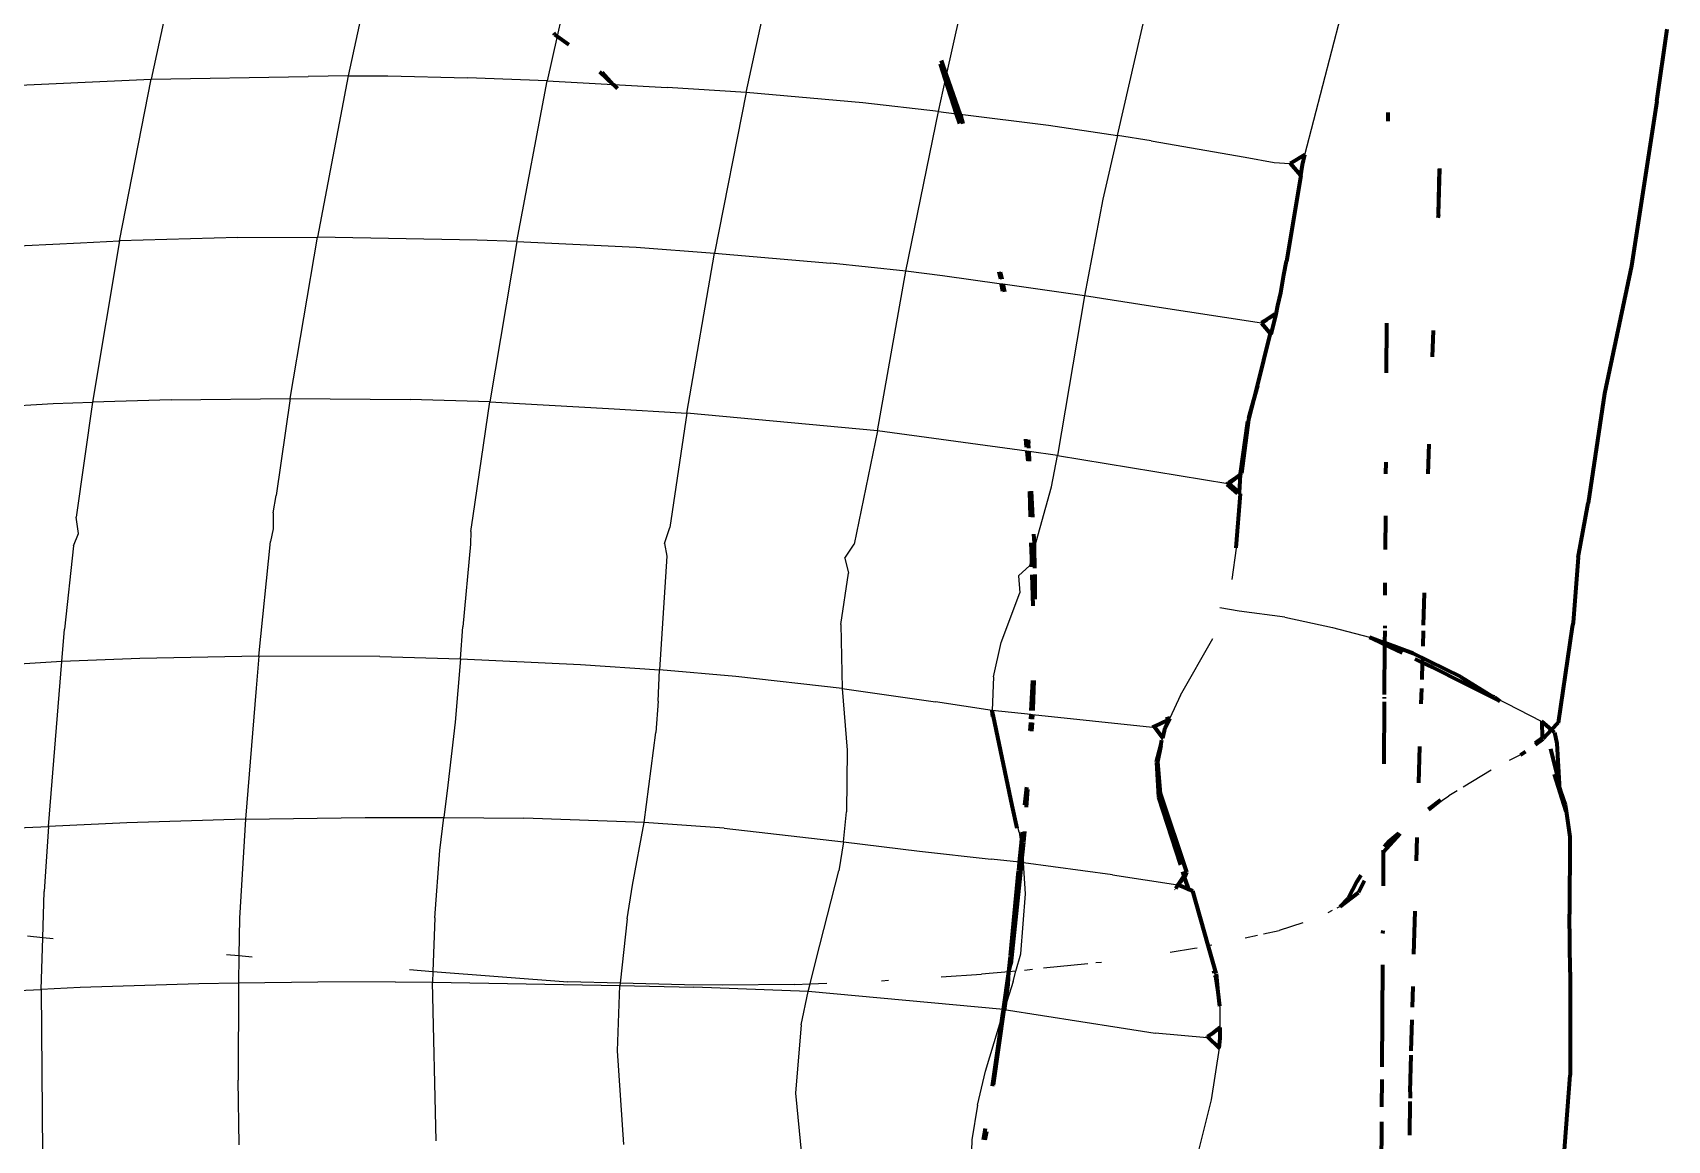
# Model space of a CAD drawing. Header units: millimetres. Extents: x 4307 to 31003, y 2809 to 20009.
# Drawn here: x 7376.8 to 7487.7, y 7338.3 to 7413.5 of the extents above; entities that cross this region are included whole.
import ezdxf

# ---------------------------------------------------------------- set-up
doc = ezdxf.new("R2010")
doc.units = ezdxf.units.MM
doc.layers.add('ProfileEdges', color=7, linetype='Continuous')

msp = doc.modelspace()

# ---------------------------------------------------------------- linework, layer by layer
for p, q in [((7387.24, 7421.19), (7384.87, 7410.31)), ((7400.25, 7419.77), (7398.23, 7410.52)), ((7425.23, 7409.4), (7426.65, 7415.91)), ((7412.71, 7414.52), (7412.42, 7413.22)), ((7438.83, 7410.57), (7439.72, 7414.63)), ((7450.42, 7406.47), (7452.42, 7415.13)), ((7463.13, 7405.17), (7465.58, 7414.58)), ((7412.42, 7413.22), (7411.75, 7410.18)), ((7374.34, 7409.82), (7384.87, 7410.31)), ((7382.74, 7399.33), (7384.87, 7410.31)), ((7384.87, 7410.31), (7395.53, 7410.48)), ((7398.23, 7410.52), (7395.53, 7410.48)), ((7398.23, 7410.52), (7396.15, 7399.59)), ((7398.23, 7410.52), (7400.94, 7410.53)), ((7400.94, 7410.53), (7406.34, 7410.39)), ((7411.75, 7410.18), (7406.34, 7410.39)), ((7409.69, 7399.29), (7411.75, 7410.18)), ((7411.75, 7410.18), (7416.21, 7409.94)), ((7416.25, 7409.94), (7419.87, 7409.74)), ((7438.29, 7408.11), (7438.77, 7410.28)), ((7438.77, 7410.28), (7438.83, 7410.57)), ((7425.23, 7409.4), (7419.87, 7409.74)), ((7425.23, 7409.4), (7423.09, 7398.49)), ((7433.15, 7408.69), (7425.23, 7409.4)), ((7438.29, 7408.11), (7433.15, 7408.69)), ((7436.07, 7397.27), (7438.29, 7408.11)), ((7438.29, 7408.11), (7439.5, 7407.96)), ((7439.5, 7407.96), (7439.76, 7407.93)), ((7439.76, 7407.93), (7445.74, 7407.17)), ((7445.74, 7407.17), (7450.42, 7406.47)), ((7450.42, 7406.47), (7449.44, 7402.15)), ((7452.7, 7406.12), (7450.42, 7406.47)), ((7452.7, 7406.12), (7459.08, 7405.02)), ((7459.08, 7405.02), (7461.05, 7404.64)), ((7461.05, 7404.64), (7462.12, 7404.59)), ((7449.44, 7402.15), (7448.18, 7395.61)), ((7369.6, 7398.69), (7380.08, 7399.19)), ((7380.08, 7399.19), (7382.74, 7399.33)), ((7382.74, 7399.33), (7380.89, 7388.39)), ((7390.76, 7399.55), (7382.74, 7399.33)), ((7390.76, 7399.55), (7396.15, 7399.59)), ((7394.3, 7388.65), (7396.15, 7399.59)), ((7406.98, 7399.39), (7396.15, 7399.59)), ((7409.69, 7399.29), (7406.98, 7399.39)), ((7409.69, 7399.29), (7407.85, 7388.42)), ((7409.69, 7399.29), (7417.78, 7398.9)), ((7417.78, 7398.9), (7423.09, 7398.49)), ((7421.21, 7387.64), (7423.09, 7398.49)), ((7423.09, 7398.49), (7430.95, 7397.81)), ((7436.07, 7397.27), (7430.95, 7397.81)), ((7434.14, 7386.45), (7436.07, 7397.27)), ((7438.56, 7396.96), (7436.07, 7397.27)), ((7442.56, 7396.4), (7438.56, 7396.96)), ((7442.65, 7396.39), (7442.56, 7396.4)), ((7448.18, 7395.61), (7442.65, 7396.39)), ((7448.18, 7395.61), (7446.35, 7384.78)), ((7452.67, 7394.91), (7448.18, 7395.61)), ((7460.19, 7393.76), (7452.67, 7394.91)), ((7459.92, 7389.5), (7460.86, 7392.97)), ((7367.72, 7387.63), (7378.24, 7388.31)), ((7378.24, 7388.31), (7380.89, 7388.39)), ((7380.89, 7388.39), (7379.79, 7380.58)), ((7386.23, 7388.55), (7380.89, 7388.39)), ((7386.23, 7388.55), (7394.3, 7388.65)), ((7394.3, 7388.65), (7393.36, 7382.06)), ((7394.3, 7388.65), (7402.44, 7388.58)), ((7407.85, 7388.42), (7402.44, 7388.58)), ((7406.73, 7380.69), (7407.85, 7388.42)), ((7407.85, 7388.42), (7415.9, 7387.97)), ((7415.9, 7387.97), (7421.21, 7387.64)), ((7421.21, 7387.64), (7420.05, 7379.88)), ((7434.14, 7386.45), (7421.21, 7387.64)), ((7434.14, 7386.45), (7432.56, 7378.77)), ((7444.27, 7385.07), (7434.14, 7386.45)), ((7444.43, 7385.04), (7444.27, 7385.07)), ((7446.35, 7384.78), (7444.43, 7385.04)), ((7445.95, 7382.64), (7446.35, 7384.78)), ((7446.35, 7384.78), (7457.9, 7382.87)), ((7444.8, 7378.51), (7445.95, 7382.64)), ((7457.98, 7382.88), (7457.9, 7382.87)), ((7393.16, 7380.88), (7393.36, 7382.06)), ((7379.94, 7379.49), (7379.79, 7380.58)), ((7393.16, 7380.88), (7393.16, 7379.8)), ((7406.57, 7379.61), (7406.73, 7380.69)), ((7379.62, 7378.64), (7379.94, 7379.49)), ((7392.19, 7371.17), (7392.98, 7378.95)), ((7393.16, 7379.8), (7392.98, 7378.95)), ((7406.57, 7379.61), (7406.55, 7378.75)), ((7419.69, 7378.8), (7420.05, 7379.88)), ((7379.62, 7378.64), (7379.01, 7372.99)), ((7406.55, 7378.75), (7406.03, 7373.16)), ((7419.86, 7377.94), (7419.35, 7370.24)), ((7419.69, 7378.8), (7419.86, 7377.94)), ((7431.93, 7377.82), (7432.56, 7378.77)), ((7431.93, 7377.82), (7432.18, 7376.8)), ((7444.47, 7377.31), (7444.61, 7377.81)), ((7444.61, 7377.81), (7444.8, 7378.51)), ((7458.2, 7376.37), (7458.5, 7378.48)), ((7458.47, 7378.52), (7458.5, 7378.48)), ((7431.65, 7373.32), (7432.18, 7376.8)), ((7443.71, 7376.6), (7444.47, 7377.31)), ((7443.71, 7376.6), (7443.79, 7375.46)), ((7442.54, 7372.09), (7443.79, 7375.46)), ((7458.68, 7374.22), (7457.36, 7374.45)), ((7461.78, 7373.8), (7458.68, 7374.22)), ((7461.78, 7373.8), (7465.02, 7373.1)), ((7378.82, 7370.79), (7379.01, 7372.99)), ((7405.86, 7370.99), (7406.03, 7373.16)), ((7431.65, 7373.32), (7431.74, 7368.97)), ((7454.69, 7368.51), (7456.9, 7372.37)), ((7465.02, 7373.1), (7467.53, 7372.44)), ((7392.19, 7371.17), (7384.11, 7371)), ((7392.19, 7371.17), (7392.01, 7368.98)), ((7400.4, 7371.14), (7392.19, 7371.17)), ((7400.4, 7371.14), (7405.86, 7370.99)), ((7442.01, 7369.77), (7442.54, 7372.09)), ((7378.82, 7370.79), (7370.97, 7370.32)), ((7377.91, 7359.61), (7378.82, 7370.79)), ((7384.11, 7371), (7378.82, 7370.79)), ((7405.86, 7370.99), (7405.49, 7366.69)), ((7405.86, 7370.99), (7414.01, 7370.6)), ((7414.01, 7370.6), (7419.35, 7370.24)), ((7419.26, 7368.1), (7419.35, 7370.24)), ((7424.53, 7369.79), (7419.35, 7370.24)), ((7392.01, 7368.98), (7391.28, 7360.1)), ((7431.74, 7368.97), (7424.53, 7369.79)), ((7431.74, 7368.97), (7432.08, 7364.79)), ((7431.74, 7368.97), (7438.07, 7368.06)), ((7442.01, 7369.77), (7441.93, 7367.48)), ((7475.9, 7368.41), (7473.91, 7369.33)), ((7419.26, 7368.1), (7419.12, 7365.99)), ((7441.93, 7367.48), (7438.07, 7368.06)), ((7454.69, 7368.51), (7453.97, 7366.96)), ((7476, 7368.37), (7479.2, 7366.72)), ((7405.49, 7366.69), (7405, 7362.42)), ((7444.54, 7367.2), (7441.93, 7367.48)), ((7444.67, 7367.19), (7444.54, 7367.2)), ((7452.81, 7366.33), (7444.67, 7367.19)), ((7418.31, 7359.87), (7419.12, 7365.99)), ((7453.49, 7365.6), (7453.43, 7365.46)), ((7432.08, 7364.79), (7432.04, 7360.6)), ((7477.77, 7364.48), (7477, 7364.09)), ((7475.78, 7363.42), (7473.87, 7362.27)), ((7405, 7362.42), (7404.73, 7360.22)), ((7471.54, 7360.75), (7472.9, 7361.68)), ((7473.47, 7362.02), (7472.9, 7361.68)), ((7391.28, 7360.1), (7383.23, 7359.85)), ((7391.28, 7360.1), (7390.88, 7353.39)), ((7391.28, 7360.1), (7399.39, 7360.22)), ((7399.39, 7360.22), (7404.73, 7360.22)), ((7404.46, 7357.97), (7404.73, 7360.22)), ((7404.73, 7360.22), (7410.16, 7360.18)), ((7418.31, 7359.87), (7410.16, 7360.18)), ((7431.84, 7358.56), (7432.04, 7360.6)), ((7443.75, 7359.22), (7443.29, 7361.04)), ((7375.28, 7359.5), (7377.91, 7359.61)), ((7377.91, 7359.61), (7377.62, 7355.2)), ((7383.23, 7359.85), (7377.91, 7359.61)), ((7417.53, 7355.62), (7418.31, 7359.87)), ((7423.75, 7359.5), (7418.31, 7359.87)), ((7423.75, 7359.5), (7431.84, 7358.56)), ((7443.75, 7359.22), (7443.89, 7358.28)), ((7404.11, 7353.42), (7404.46, 7357.97)), ((7431.84, 7358.56), (7431.52, 7356.61)), ((7431.84, 7358.56), (7437, 7357.93)), ((7437, 7357.93), (7441.85, 7357.4)), ((7443.89, 7358.28), (7443.97, 7357.7)), ((7443.78, 7357.18), (7441.85, 7357.4)), ((7443.91, 7357.16), (7443.78, 7357.18)), ((7444.05, 7357.14), (7443.91, 7357.16)), ((7443.97, 7357.7), (7444.05, 7357.14)), ((7450.09, 7356.32), (7444.05, 7357.14)), ((7444.18, 7355.03), (7444.05, 7357.14)), ((7417.16, 7353.34), (7417.53, 7355.62)), ((7429.99, 7350.58), (7431.52, 7356.61)), ((7450.09, 7356.32), (7454.52, 7355.64)), ((7377.52, 7352.06), (7377.62, 7355.2)), ((7443.86, 7350.97), (7444.18, 7355.03)), ((7390.88, 7353.39), (7390.83, 7350.83)), ((7404.11, 7353.42), (7403.99, 7349.78)), ((7464.98, 7353.9), (7464.69, 7353.75)), ((7465.54, 7354.18), (7465.3, 7354.06)), ((7417.16, 7353.34), (7416.69, 7348.98)), ((7460.33, 7352.32), (7461.4, 7352.56)), ((7463, 7353.07), (7461.4, 7352.56)), ((7377.52, 7352.06), (7376.5, 7352.16)), ((7377.41, 7348.56), (7377.52, 7352.06)), ((7378.23, 7351.99), (7377.52, 7352.06)), ((7454, 7351.09), (7455.65, 7351.35)), ((7455.65, 7351.35), (7455.82, 7351.38)), ((7456.57, 7351.53), (7456.83, 7351.58)), ((7459.09, 7352.05), (7459.93, 7352.23)), ((7390.83, 7350.83), (7389.99, 7350.91)), ((7390.83, 7350.83), (7390.8, 7348.98)), ((7391.73, 7350.75), (7390.83, 7350.83)), ((7429.57, 7348.94), (7429.99, 7350.58)), ((7443.54, 7349.8), (7443.86, 7350.97)), ((7448.42, 7350.29), (7445.41, 7349.99)), ((7449.33, 7350.38), (7448.96, 7350.35)), ((7390.8, 7348.98), (7388.11, 7348.94)), ((7390.8, 7348.98), (7390.77, 7342.4)), ((7396.18, 7349.06), (7390.8, 7348.98)), ((7401.43, 7349.08), (7396.18, 7349.06)), ((7401.43, 7349.08), (7403.97, 7349.05)), ((7402.41, 7349.9), (7403.99, 7349.78)), ((7403.99, 7349.78), (7403.97, 7349.05)), ((7403.97, 7349.05), (7416.67, 7348.83)), ((7404.22, 7338.29), (7403.97, 7349.05)), ((7403.99, 7349.78), (7413.13, 7349.08)), ((7416.69, 7348.98), (7413.13, 7349.08)), ((7416.69, 7348.98), (7416.67, 7348.83)), ((7421.05, 7348.86), (7416.69, 7348.98)), ((7429.57, 7348.94), (7430.7, 7348.99)), ((7434.41, 7349.15), (7434.9, 7349.18)), ((7438.47, 7349.41), (7441.21, 7349.6)), ((7443.06, 7349.75), (7441.21, 7349.6)), ((7443.35, 7349.1), (7442.78, 7347.3)), ((7443.54, 7349.8), (7443.06, 7349.75)), ((7443.35, 7349.1), (7443.54, 7349.8)), ((7444.65, 7349.91), (7444.11, 7349.85)), ((7374.79, 7348.43), (7377.41, 7348.56)), ((7380.07, 7348.68), (7377.41, 7348.56)), ((7377.41, 7348.56), (7377.5, 7337.42)), ((7388.11, 7348.94), (7380.07, 7348.68)), ((7416.5, 7344.38), (7416.67, 7348.83)), ((7416.67, 7348.83), (7421.68, 7348.71)), ((7423.62, 7348.85), (7421.05, 7348.86)), ((7429.44, 7348.41), (7421.68, 7348.71)), ((7428.51, 7348.9), (7423.62, 7348.85)), ((7428.51, 7348.9), (7429.57, 7348.94)), ((7428.96, 7346.15), (7429.44, 7348.41)), ((7429.44, 7348.41), (7429.57, 7348.94)), ((7442.69, 7347.2), (7429.44, 7348.41)), ((7441.47, 7343.01), (7442.65, 7346.89)), ((7442.74, 7347.2), (7442.69, 7347.2)), ((7442.69, 7347.14), (7442.69, 7347.2)), ((7442.74, 7347.2), (7450.53, 7345.97)), ((7457.34, 7347.43), (7457.39, 7347.38)), ((7457.4, 7345.98), (7457.39, 7347.38)), ((7428.96, 7346.15), (7428.59, 7341.52)), ((7450.53, 7345.97), (7452.98, 7345.59)), ((7456.5, 7345.28), (7452.98, 7345.59)), ((7457.32, 7344.57), (7456.79, 7341.07)), ((7416.95, 7338.03), (7416.5, 7344.38)), ((7390.85, 7338.01), (7390.77, 7342.4)), ((7440.92, 7340.71), (7441.47, 7343.01)), ((7428.59, 7341.52), (7429, 7337.34)), ((7440.92, 7340.71), (7440.55, 7338.36)), ((7456.79, 7341.07), (7455.33, 7335.33)), ((7440.55, 7338.36), (7440.47, 7336.08))]:
    msp.add_line(p, q)
at = {"layer": 'ProfileEdges', "lineweight": 211}
for p, q in [((7412.27, 7413.34), (7412.19, 7413.42)), ((7412.27, 7413.34), (7412.42, 7413.22)), ((7487.01, 7408.81), (7487.72, 7413.7)), ((7412.42, 7413.22), (7413.2, 7412.65)), ((7438.77, 7410.28), (7438.43, 7411.34)), ((7438.83, 7410.57), (7438.48, 7411.57)), ((7416.21, 7409.94), (7415.31, 7410.79)), ((7415.48, 7410.78), (7416.21, 7409.94)), ((7416.21, 7409.94), (7416.25, 7409.94)), ((7416.5, 7409.67), (7416.25, 7409.94)), ((7439.5, 7407.96), (7438.77, 7410.28)), ((7439.76, 7407.93), (7438.83, 7410.57)), ((7439.72, 7407.29), (7439.5, 7407.96)), ((7439.79, 7407.85), (7439.76, 7407.93)), ((7439.95, 7407.26), (7439.79, 7407.85)), ((7468.77, 7408.04), (7468.76, 7407.46)), ((7487.01, 7408.81), (7485.28, 7397.63)), ((7462.17, 7404.58), (7462.12, 7404.59)), ((7463.13, 7405.17), (7462.17, 7404.58)), ((7462.85, 7403.77), (7462.17, 7404.58)), ((7462.85, 7403.77), (7462.98, 7404.48)), ((7462.98, 7404.48), (7463.13, 7405.17)), ((7462.85, 7403.77), (7461.88, 7397.95)), ((7472.21, 7401.11), (7472.3, 7404.23)), ((7472.21, 7401.11), (7472.26, 7404.19)), ((7472.21, 7401.11), (7472.16, 7400.89)), ((7461.71, 7397.03), (7461.88, 7397.95)), ((7442.38, 7397.23), (7442.5, 7396.76)), ((7442.47, 7397.22), (7442.57, 7396.74)), ((7461.5, 7395.8), (7461.71, 7397.03)), ((7485.28, 7397.63), (7483.47, 7388.97)), ((7442.65, 7395.91), (7442.56, 7396.4)), ((7442.65, 7396.39), (7442.76, 7395.88)), ((7461.3, 7394.94), (7461.5, 7395.8)), ((7461.19, 7394.37), (7461.3, 7394.94)), ((7460.55, 7394), (7460.19, 7393.8)), ((7460.19, 7393.76), (7460.55, 7394)), ((7460.19, 7393.76), (7460.19, 7393.8)), ((7460.19, 7393.76), (7460.86, 7392.97)), ((7461.1, 7394.37), (7460.55, 7394)), ((7461.19, 7394.37), (7460.55, 7394)), ((7460.86, 7392.97), (7461.19, 7394.37)), ((7468.68, 7393.76), (7468.66, 7390.39)), ((7459.92, 7389.5), (7460.78, 7392.97)), ((7471.8, 7391.47), (7471.87, 7393.25)), ((7459.92, 7389.5), (7459.32, 7387.3)), ((7459.34, 7387.22), (7459.92, 7389.5)), ((7483.47, 7388.97), (7482.34, 7381.54)), ((7458.78, 7383.53), (7459.27, 7387.07)), ((7458.86, 7383.58), (7459.34, 7387.22)), ((7444.18, 7385.87), (7444.24, 7385.33)), ((7444.36, 7385.85), (7444.39, 7385.62)), ((7444.41, 7385.28), (7444.39, 7385.62)), ((7471.49, 7383.52), (7471.57, 7385.55)), ((7444.27, 7385.07), (7444.34, 7384.41)), ((7444.46, 7384.4), (7444.43, 7385.04)), ((7458.78, 7383.49), (7458.49, 7383.29)), ((7458.7, 7382.24), (7458.78, 7383.49)), ((7458.86, 7383.58), (7458.78, 7383.53)), ((7458.78, 7383.49), (7458.78, 7383.53)), ((7468.62, 7384.31), (7468.61, 7383.54)), ((7444.53, 7380.62), (7444.48, 7382.33)), ((7444.69, 7380.6), (7444.59, 7382.36)), ((7457.9, 7382.87), (7457.85, 7382.84)), ((7457.85, 7382.84), (7458.55, 7382.21)), ((7458.49, 7383.29), (7457.96, 7382.92)), ((7457.98, 7382.88), (7458.49, 7383.29)), ((7458.7, 7382.24), (7457.98, 7382.88)), ((7458.7, 7382.19), (7458.7, 7382.24)), ((7458.47, 7378.52), (7458.76, 7382.18)), ((7458.76, 7382.18), (7458.7, 7382.19)), ((7481.67, 7377.85), (7482.34, 7381.54)), ((7468.6, 7380.69), (7468.58, 7378.4)), ((7444.8, 7378.85), (7444.76, 7379.43)), ((7444.61, 7377.81), (7444.58, 7378.84)), ((7444.62, 7377.23), (7444.61, 7377.81)), ((7444.8, 7378.51), (7444.8, 7378.85)), ((7444.82, 7377.12), (7444.8, 7378.51)), ((7481.67, 7377.85), (7481.33, 7373.45)), ((7444.7, 7374.58), (7444.64, 7376.68)), ((7444.85, 7375.02), (7444.83, 7376.7)), ((7468.57, 7376.13), (7468.56, 7375.29)), ((7471.23, 7375.45), (7471.17, 7373.26)), ((7481.33, 7373.45), (7481.26, 7373.15)), ((7467.53, 7372.44), (7468.54, 7372.06)), ((7467.53, 7372.44), (7468.54, 7371.96)), ((7468.55, 7372.89), (7468.54, 7372.06)), ((7468.55, 7373.23), (7468.55, 7373.05)), ((7471.16, 7372.89), (7471.13, 7371.84)), ((7481.26, 7373.15), (7480.32, 7366.65)), ((7468.54, 7371.96), (7468.52, 7368.57)), ((7468.54, 7372.06), (7468.54, 7371.96)), ((7470.47, 7371.35), (7468.54, 7372.06)), ((7468.54, 7371.96), (7469.73, 7371.39)), ((7473.72, 7369.76), (7470.47, 7371.35)), ((7470.59, 7370.98), (7471.09, 7370.74)), ((7471.09, 7370.74), (7471.06, 7369.59)), ((7471.1, 7370.93), (7471.09, 7370.74)), ((7471.09, 7370.74), (7471.77, 7370.42)), ((7473.91, 7369.33), (7471.77, 7370.42)), ((7444.65, 7369.52), (7444.55, 7367.48)), ((7444.74, 7369.51), (7444.69, 7367.56)), ((7471.04, 7368.96), (7471.01, 7367.93)), ((7473.72, 7369.76), (7475.9, 7368.41)), ((7476.37, 7368.12), (7473.91, 7369.33)), ((7468.52, 7368.06), (7468.49, 7363.86)), ((7468.52, 7368.39), (7468.52, 7368.3)), ((7476, 7368.37), (7475.9, 7368.41)), ((7476, 7368.37), (7476.37, 7368.12)), ((7441.98, 7367.07), (7441.93, 7367.48)), ((7442.02, 7367.07), (7441.93, 7367.48)), ((7443.29, 7361.04), (7442.02, 7367.07)), ((7444.54, 7367.2), (7444.53, 7366.91)), ((7444.67, 7367.19), (7444.64, 7366.89)), ((7444.69, 7367.56), (7444.69, 7367.48)), ((7453.86, 7366.84), (7452.91, 7366.38)), ((7453.66, 7366.31), (7453.97, 7366.96)), ((7453.97, 7366.96), (7453.7, 7366.86)), ((7453.97, 7366.96), (7453.86, 7366.84)), ((7479.2, 7366.72), (7479.23, 7365.61)), ((7479.86, 7366.16), (7479.2, 7366.72)), ((7444.52, 7366.67), (7444.49, 7366.12)), ((7444.63, 7366.65), (7444.59, 7366.07)), ((7452.91, 7366.38), (7452.81, 7366.33)), ((7452.91, 7366.38), (7453.49, 7365.6)), ((7453.49, 7365.6), (7453.66, 7366.31)), ((7479.23, 7365.61), (7478.76, 7365.25)), ((7479.86, 7366.16), (7479.29, 7365.55)), ((7480.32, 7366.65), (7479.86, 7366.16)), ((7480.07, 7365.99), (7479.86, 7366.16)), ((7480.07, 7365.99), (7480.23, 7365.24)), ((7453.08, 7364), (7453.36, 7365.1)), ((7453.36, 7365.1), (7453.13, 7363.99)), ((7453.36, 7365.1), (7453.43, 7365.46)), ((7470.86, 7362.58), (7470.93, 7365.03)), ((7477.77, 7364.48), (7478.09, 7364.7)), ((7478.77, 7365.18), (7479.29, 7365.55)), ((7479.8, 7364.88), (7480.39, 7362.51)), ((7480.23, 7365.24), (7480.39, 7362.51)), ((7453.07, 7363.94), (7453.2, 7361.6)), ((7453.13, 7363.99), (7453.31, 7361.84)), ((7444.15, 7361.06), (7444.27, 7362.28)), ((7480.85, 7360.64), (7480.07, 7363.15)), ((7480.07, 7363.15), (7480.63, 7361.53)), ((7480.39, 7362.51), (7480.39, 7362.36)), ((7480.63, 7361.53), (7480.39, 7362.36)), ((7444.31, 7362.11), (7444.22, 7360.91)), ((7453.2, 7361.6), (7454.69, 7357.01)), ((7453.31, 7361.84), (7455.1, 7356.51)), ((7471.52, 7360.79), (7472.35, 7361.41)), ((7471.54, 7360.75), (7472.35, 7361.41)), ((7480.63, 7361.53), (7480.79, 7361.07)), ((7480.85, 7360.64), (7480.63, 7361.53)), ((7443.61, 7359.49), (7443.29, 7361.04)), ((7480.79, 7361.07), (7480.85, 7360.64)), ((7480.85, 7360.64), (7481.11, 7358.91)), ((7443.89, 7358.28), (7443.98, 7359.25)), ((7444.11, 7359.26), (7444.06, 7358.55)), ((7468.45, 7357.87), (7469.6, 7359.14)), ((7468.83, 7358.59), (7469.51, 7359.16)), ((7443.78, 7357.18), (7443.89, 7358.28)), ((7444.06, 7358.55), (7443.97, 7357.7)), ((7468.41, 7357.82), (7468.45, 7357.87)), ((7468.45, 7357.87), (7468.44, 7355.58)), ((7468.45, 7358), (7468.45, 7357.87)), ((7468.83, 7358.59), (7468.51, 7358.23)), ((7470.71, 7357.27), (7470.76, 7358.87)), ((7481.11, 7358.91), (7481.09, 7353.67)), ((7443.91, 7357.16), (7443.19, 7350.3)), ((7443.73, 7356.63), (7443.78, 7357.18)), ((7443.97, 7357.7), (7443.91, 7357.16)), ((7443.17, 7350.85), (7443.72, 7356.61)), ((7454.52, 7355.64), (7454.35, 7355.4)), ((7454.93, 7356.27), (7454.52, 7355.64)), ((7454.96, 7356.18), (7454.52, 7355.64)), ((7455.26, 7355.33), (7454.52, 7355.64)), ((7454.84, 7356.55), (7454.93, 7356.27)), ((7455.1, 7356.51), (7454.93, 7356.27)), ((7454.93, 7356.27), (7454.96, 7356.18)), ((7455.1, 7356.51), (7454.96, 7356.18)), ((7455.19, 7355.54), (7454.96, 7356.18)), ((7466.65, 7355.88), (7466.08, 7354.74)), ((7466.94, 7356.31), (7466.65, 7355.88)), ((7467.16, 7355.92), (7466.77, 7355.14)), ((7454.35, 7355.4), (7454.39, 7355.38)), ((7455.26, 7355.33), (7455.19, 7355.54)), ((7455.29, 7355.25), (7455.26, 7355.33)), ((7455.53, 7355.22), (7455.26, 7355.33)), ((7456.57, 7351.53), (7455.53, 7355.22)), ((7465.54, 7354.18), (7466.77, 7355.14)), ((7465.54, 7354.18), (7466.08, 7354.74)), ((7470.53, 7350.95), (7470.61, 7353.87)), ((7481.13, 7349.73), (7481.09, 7353.67)), ((7468.42, 7352.55), (7468.41, 7352.36)), ((7457.11, 7349.63), (7456.57, 7351.53)), ((7443.06, 7349.75), (7443.16, 7350.78)), ((7443.06, 7349.75), (7443.19, 7350.3)), ((7468.4, 7350.23), (7468.35, 7343.31)), ((7442.69, 7347.2), (7443.06, 7349.75)), ((7443.01, 7348.89), (7443.06, 7349.75)), ((7457.01, 7349.67), (7456.97, 7349.82)), ((7457.08, 7349.45), (7457.05, 7349.53)), ((7457.08, 7349.45), (7457.24, 7348.39)), ((7457.11, 7349.63), (7457.24, 7348.39)), ((7481.13, 7349.73), (7481.12, 7342.73)), ((7442.78, 7347.3), (7443.01, 7348.89)), ((7457.24, 7348.39), (7457.34, 7347.43)), ((7470.43, 7347.36), (7470.47, 7348.76)), ((7441.94, 7341.99), (7442.65, 7346.89)), ((7442.02, 7342.09), (7442.74, 7347.2)), ((7442.65, 7346.89), (7442.69, 7347.14)), ((7442.78, 7347.3), (7442.74, 7347.2)), ((7456.83, 7345.55), (7457.28, 7345.9)), ((7457.4, 7345.98), (7457.28, 7345.9)), ((7457.4, 7345.27), (7457.4, 7345.98)), ((7470.35, 7344.38), (7470.41, 7346.5)), ((7456.54, 7345.33), (7456.5, 7345.28)), ((7456.83, 7345.55), (7456.54, 7345.33)), ((7456.54, 7345.33), (7457.32, 7344.57)), ((7457.32, 7344.57), (7457.4, 7345.27)), ((7470.27, 7341.62), (7470.34, 7344.09)), ((7468.35, 7342.45), (7468.34, 7340.6)), ((7480.58, 7335.34), (7481.12, 7342.73)), ((7470.27, 7341.62), (7470.27, 7341.19)), ((7470.26, 7340.95), (7470.23, 7338.66)), ((7441.46, 7339.13), (7441.32, 7338.35)), ((7468.33, 7339.57), (7468.31, 7336.35)), ((7441.53, 7338.93), (7441.43, 7338.35))]:
    msp.add_line(p, q, dxfattribs=at)

doc.saveas('drawing.dxf')
